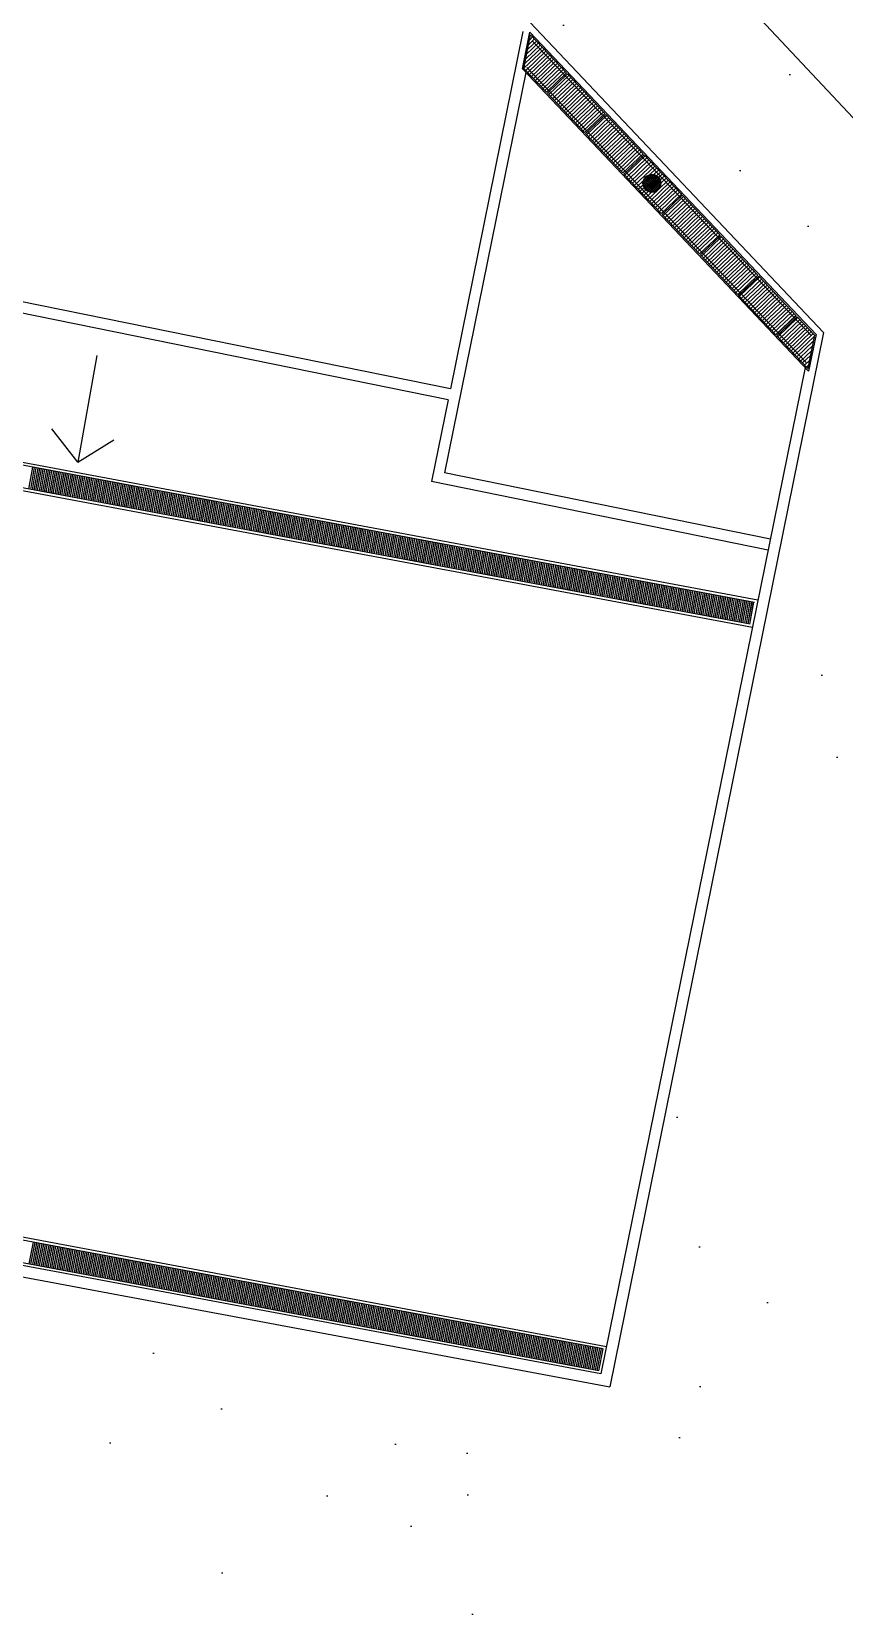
# Model space of a CAD drawing. Header units: metres. Extents: x 2872 to 3316, y -1435 to -1037.
# Drawn here: x 3098.5 to 3113.09, y -1193.14 to -1164.67 of the extents above; entities that cross this region are included whole.
import ezdxf

# ---------------------------------------------------------------- set-up
doc = ezdxf.new("R2010")
doc.units = ezdxf.units.M
doc.header["$MEASUREMENT"] = 0
doc.layers.add('ARQUITETURA', color=253, linetype='CONTINUOUS')

msp = doc.modelspace()

# ---------------------------------------------------------------- hatches: boundary and pattern name
at = {"layer": 'ARQUITETURA'}
h = msp.add_hatch(dxfattribs=at)
h.set_pattern_fill('AR-SAND', color=116, scale=3, angle=-46.877, style=0)
h.set_pattern_definition([(350.62296, (2542.1494, -799.737), (4.08992, 4.08927), [0, -4.56, 0, -5.1, 0, -4.875]), (320.623, (2542.149, -799.737), (9.808834, 1.91215), [0, -2.46, 0, -4.11, 0, -1.575]), (280.623, (2539.627, -797.0435), (6.39856, -6.807323), [0, -1.5, 0, -5.4, 0, -7.05]), (270.623, (2539.627, -797.0435), (8.08648, -4.78256), [0, -0.75, 0, -3.54, 0, -4.05])])
edge = h.paths.add_edge_path()
edge.add_line((3124.024, -1199.419), (3123.264, -1201.426))
edge.add_arc((3090.687, -1287.465), 92, 69.26198, 79.43995)
edge.add_line((3107.548, -1197.023), (3107.272, -1198.498))
edge.add_line((3107.272, -1198.498), (3085.131, -1194.352))
edge.add_line((3085.131, -1194.352), (3086.903, -1184.891))
edge.add_line((3086.903, -1184.891), (3108.879, -1189.006))
edge.add_line((3108.879, -1189.006), (3112.722, -1170.073))
edge.add_line((3112.722, -1170.073), (3103.966, -1160.822))
edge.add_line((3103.966, -1160.822), (3097.548, -1159.519))
edge.add_line((3097.548, -1159.519), (3098.033, -1157.133))
edge.add_arc((3101.071, -1157.75), 3.1, 43.1229, 168.5248, ccw=False)
edge.add_line((3103.333, -1155.631), (3115.845, -1168.989))
edge.add_arc((3114.677, -1170.083), 1.6, -10.3134, 43.1255, ccw=False)
edge.add_line((3116.251, -1170.369), (3113.521, -1184.927))
edge.add_arc((3118.978, -1185.95), 5.552, 169.3787, 228.4034)
edge.add_line((3115.292, -1190.102), (3124.024, -1199.419))

# ---------------------------------------------------------------- linework, layer by layer
for p, q in [((3103.333, -1155.631, 0), (3115.845, -1168.989, 0)), ((3103.966, -1160.822), (3112.722, -1170.073)), ((3107.32, -1164.666), (3106.017, -1171.085)), ((3107.311, -1165.338), (3107.444, -1164.679)), ((3107.444, -1164.679), (3112.586, -1170.112)), ((3107.338, -1165.33), (3107.459, -1164.731)), ((3107.355, -1165.243), (3107.665, -1164.949)), ((3107.373, -1165.158), (3107.631, -1164.912)), ((3107.39, -1165.072), (3107.597, -1164.876)), ((3107.407, -1164.987), (3107.562, -1164.84)), ((3107.425, -1164.902), (3107.528, -1164.803)), ((3107.442, -1164.816), (3107.494, -1164.767)), ((3107.459, -1164.731), (3108.105, -1165.413)), ((3107.489, -1164.835), (3112.505, -1170.135)), ((3107.338, -1165.329), (3107.7, -1164.985)), ((3107.372, -1165.366), (3107.734, -1165.021)), ((3107.406, -1165.402), (3107.769, -1165.058)), ((3107.44, -1165.438), (3107.803, -1165.094)), ((3107.475, -1165.475), (3107.837, -1165.13)), ((3107.509, -1165.511), (3107.872, -1165.167)), ((3107.544, -1165.547), (3107.906, -1165.203)), ((3107.578, -1165.584), (3107.94, -1165.239)), ((3107.374, -1165.404), (3105.914, -1172.595)), ((3112.453, -1170.77), (3107.311, -1165.338)), ((3107.742, -1165.757), (3107.338, -1165.33)), ((3107.392, -1165.314), (3112.408, -1170.614)), ((3107.612, -1165.62), (3107.975, -1165.276)), ((3107.647, -1165.656), (3108.009, -1165.312)), ((3107.681, -1165.693), (3108.044, -1165.348)), ((3107.715, -1165.729), (3108.078, -1165.384)), ((3107.742, -1165.757), (3108.105, -1165.413)), ((3107.759, -1165.775), (3108.122, -1165.431)), ((3107.784, -1165.801), (3108.147, -1165.457)), ((3107.818, -1165.838), (3108.181, -1165.493)), ((3107.889, -1165.84), (3108.215, -1165.53)), ((3108.122, -1165.431), (3108.792, -1166.139)), ((3108.429, -1166.483), (3107.759, -1165.775)), ((3107.887, -1165.91), (3108.25, -1165.566)), ((3107.922, -1165.947), (3108.284, -1165.602)), ((3107.956, -1165.983), (3108.318, -1165.639)), ((3107.99, -1166.019), (3108.353, -1165.675)), ((3108.025, -1166.056), (3108.387, -1165.711)), ((3108.059, -1166.092), (3108.422, -1165.748)), ((3108.093, -1166.128), (3108.456, -1165.784)), ((3108.128, -1166.165), (3108.49, -1165.82)), ((3107.853, -1165.874), (3107.889, -1165.84)), ((3108.162, -1166.201), (3108.525, -1165.857)), ((3108.197, -1166.237), (3108.559, -1165.893)), ((3108.231, -1166.274), (3108.593, -1165.929)), ((3108.265, -1166.31), (3108.628, -1165.966)), ((3108.3, -1166.346), (3108.662, -1166.002)), ((3108.334, -1166.382), (3108.697, -1166.038)), ((3108.368, -1166.419), (3108.731, -1166.074)), ((3108.403, -1166.455), (3108.765, -1166.111)), ((3108.429, -1166.483), (3108.792, -1166.139)), ((3108.446, -1166.501), (3108.81, -1166.158)), ((3108.465, -1166.521), (3108.828, -1166.177)), ((3108.499, -1166.557), (3108.862, -1166.213)), ((3108.534, -1166.594), (3108.896, -1166.249)), ((3108.568, -1166.63), (3108.931, -1166.286)), ((3108.602, -1166.666), (3108.965, -1166.322)), ((3108.637, -1166.702), (3108.999, -1166.358)), ((3108.671, -1166.739), (3109.034, -1166.394)), ((3108.81, -1166.158), (3109.48, -1166.866)), ((3109.117, -1167.209), (3108.446, -1166.501)), ((3108.706, -1166.775), (3109.068, -1166.431)), ((3108.774, -1166.848), (3109.137, -1166.503)), ((3108.776, -1166.777), (3109.102, -1166.467)), ((3108.809, -1166.884), (3109.171, -1166.54)), ((3108.843, -1166.92), (3109.206, -1166.576)), ((3108.877, -1166.957), (3109.24, -1166.612)), ((3108.912, -1166.993), (3109.274, -1166.649)), ((3108.946, -1167.029), (3109.309, -1166.685)), ((3108.74, -1166.811), (3108.776, -1166.777)), ((3108.981, -1167.066), (3109.343, -1166.721)), ((3109.015, -1167.102), (3109.377, -1166.758)), ((3109.049, -1167.138), (3109.412, -1166.794)), ((3109.084, -1167.175), (3109.446, -1166.83)), ((3109.117, -1167.209), (3109.48, -1166.866)), ((3109.134, -1167.228), (3109.497, -1166.884)), ((3109.152, -1167.247), (3109.515, -1166.903)), ((3109.187, -1167.283), (3109.549, -1166.939)), ((3109.497, -1166.884), (3110.167, -1167.592)), ((3109.804, -1167.936), (3109.134, -1167.228)), ((3109.221, -1167.32), (3109.584, -1166.975)), ((3109.256, -1167.356), (3109.618, -1167.012)), ((3109.29, -1167.392), (3109.652, -1167.048)), ((3109.324, -1167.429), (3109.687, -1167.084)), ((3109.477, -1167.39), (3109.641, -1167.234)), ((3109.479, -1167.422), (3109.673, -1167.238)), ((3109.483, -1167.349), (3109.6, -1167.239)), ((3109.487, -1167.449), (3109.7, -1167.247)), ((3109.774, -1167.476), (3109.562, -1167.253)), ((3109.786, -1167.452), (3109.586, -1167.242)), ((3109.596, -1167.24), (3109.721, -1167.121)), ((3109.794, -1167.424), (3109.615, -1167.236)), ((3109.797, -1167.391), (3109.648, -1167.235)), ((3109.67, -1167.238), (3109.756, -1167.157)), ((3109.79, -1167.348), (3109.691, -1167.244)), ((3109.721, -1167.258), (3109.79, -1167.193)), ((3109.759, -1167.291), (3109.824, -1167.23)), ((3105.977, -1171.281), (3086.48, -1167.323)), ((3109.359, -1167.465), (3109.484, -1167.346)), ((3109.393, -1167.501), (3109.479, -1167.42)), ((3109.427, -1167.538), (3109.497, -1167.472)), ((3109.462, -1167.574), (3109.528, -1167.511)), ((3109.641, -1167.554), (3109.477, -1167.382)), ((3109.603, -1167.551), (3109.479, -1167.419)), ((3109.672, -1167.55), (3109.483, -1167.351)), ((3109.698, -1167.542), (3109.492, -1167.325)), ((3109.496, -1167.61), (3109.57, -1167.54)), ((3109.498, -1167.473), (3109.723, -1167.259)), ((3109.545, -1167.525), (3109.501, -1167.48)), ((3109.722, -1167.53), (3109.506, -1167.303)), ((3109.512, -1167.494), (3109.743, -1167.275)), ((3109.742, -1167.515), (3109.522, -1167.283)), ((3109.529, -1167.513), (3109.76, -1167.293)), ((3109.759, -1167.497), (3109.54, -1167.267)), ((3109.549, -1167.528), (3109.775, -1167.314)), ((3109.565, -1167.683), (3109.741, -1167.516)), ((3109.572, -1167.541), (3109.786, -1167.337)), ((3109.599, -1167.55), (3109.794, -1167.364)), ((3109.599, -1167.719), (3109.962, -1167.375)), ((3109.63, -1167.554), (3109.797, -1167.396)), ((3109.634, -1167.756), (3109.996, -1167.411)), ((3109.668, -1167.792), (3110.03, -1167.448)), ((3109.67, -1167.551), (3109.791, -1167.436)), ((3109.702, -1167.828), (3110.065, -1167.484)), ((3109.737, -1167.864), (3110.099, -1167.52)), ((3109.753, -1167.504), (3109.927, -1167.339)), ((3109.786, -1167.335), (3109.859, -1167.266)), ((3109.797, -1167.394), (3109.893, -1167.302)), ((3109.53, -1167.647), (3109.628, -1167.554)), ((3109.771, -1167.901), (3110.134, -1167.556)), ((3109.804, -1167.936), (3110.167, -1167.592)), ((3109.821, -1167.954), (3110.184, -1167.61)), ((3109.84, -1167.973), (3110.202, -1167.629)), ((3109.874, -1168.01), (3110.237, -1167.665)), ((3109.909, -1168.046), (3110.271, -1167.702)), ((3109.943, -1168.082), (3110.305, -1167.738)), ((3109.977, -1168.119), (3110.34, -1167.774)), ((3110.184, -1167.61), (3110.855, -1168.318)), ((3110.338, -1167.845), (3110.374, -1167.811)), ((3110.491, -1168.662), (3109.821, -1167.954)), ((3110.012, -1168.155), (3110.338, -1167.845)), ((3110.046, -1168.191), (3110.409, -1167.847)), ((3110.08, -1168.228), (3110.443, -1167.883)), ((3110.115, -1168.264), (3110.477, -1167.92)), ((3110.149, -1168.3), (3110.512, -1167.956)), ((3110.183, -1168.337), (3110.546, -1167.992)), ((3110.218, -1168.373), (3110.58, -1168.029)), ((3110.252, -1168.409), (3110.615, -1168.065)), ((3110.287, -1168.446), (3110.649, -1168.101)), ((3110.321, -1168.482), (3110.683, -1168.137)), ((3110.355, -1168.518), (3110.718, -1168.174)), ((3110.39, -1168.554), (3110.752, -1168.21)), ((3110.424, -1168.591), (3110.787, -1168.246)), ((3110.458, -1168.627), (3110.821, -1168.283)), ((3110.491, -1168.662), (3110.855, -1168.318)), ((3110.509, -1168.68), (3110.872, -1168.336)), ((3110.527, -1168.7), (3110.89, -1168.355)), ((3110.562, -1168.736), (3110.924, -1168.392)), ((3110.872, -1168.336), (3111.542, -1169.045)), ((3111.179, -1169.388), (3110.509, -1168.68)), ((3110.596, -1168.772), (3110.958, -1168.428)), ((3110.63, -1168.809), (3110.993, -1168.464)), ((3110.665, -1168.845), (3111.027, -1168.501)), ((3110.699, -1168.881), (3111.062, -1168.537)), ((3110.733, -1168.918), (3111.096, -1168.573)), ((3110.768, -1168.954), (3111.13, -1168.61)), ((3110.802, -1168.99), (3111.165, -1168.646)), ((3106.017, -1171.085), (3094.453, -1168.738)), ((3110.836, -1169.027), (3111.199, -1168.682)), ((3110.871, -1169.063), (3111.233, -1168.719)), ((3110.905, -1169.099), (3111.268, -1168.755)), ((3110.94, -1169.135), (3111.302, -1168.791)), ((3110.974, -1169.172), (3111.336, -1168.827)), ((3111.008, -1169.208), (3111.371, -1168.864)), ((3111.043, -1169.244), (3111.405, -1168.9)), ((3111.077, -1169.281), (3111.44, -1168.936)), ((3111.111, -1169.317), (3111.474, -1168.973)), ((3111.146, -1169.353), (3111.508, -1169.009)), ((3111.179, -1169.388), (3111.542, -1169.045)), ((3111.196, -1169.406), (3111.559, -1169.063)), ((3111.211, -1169.422), (3111.573, -1169.078)), ((3111.245, -1169.458), (3111.608, -1169.114)), ((3111.279, -1169.494), (3111.642, -1169.15)), ((3111.314, -1169.531), (3111.676, -1169.186)), ((3111.348, -1169.567), (3111.711, -1169.223)), ((3111.559, -1169.063), (3112.229, -1169.771)), ((3111.866, -1170.115), (3111.196, -1169.406)), ((3111.382, -1169.603), (3111.745, -1169.259)), ((3111.417, -1169.64), (3111.779, -1169.295)), ((3111.451, -1169.676), (3111.814, -1169.332)), ((3111.486, -1169.712), (3111.848, -1169.368)), ((3111.52, -1169.749), (3111.882, -1169.404)), ((3111.554, -1169.785), (3111.917, -1169.441)), ((3111.589, -1169.821), (3111.951, -1169.477)), ((3111.623, -1169.858), (3111.986, -1169.513)), ((3111.657, -1169.894), (3112.02, -1169.55)), ((3111.692, -1169.93), (3112.054, -1169.586)), ((3111.726, -1169.967), (3112.089, -1169.622)), ((3111.761, -1170.003), (3112.123, -1169.659)), ((3111.795, -1170.039), (3112.157, -1169.695)), ((3111.829, -1170.076), (3112.192, -1169.731)), ((3111.864, -1170.112), (3112.226, -1169.767)), ((3111.866, -1170.115), (3112.229, -1169.771)), ((3111.883, -1170.133), (3112.247, -1169.789)), ((3111.898, -1170.148), (3112.261, -1169.804)), ((3112.247, -1169.789), (3112.559, -1170.119)), ((3112.722, -1170.073), (3108.879, -1189.006)), ((3111.932, -1170.184), (3112.295, -1169.84)), ((3111.967, -1170.221), (3112.329, -1169.876)), ((3112.001, -1170.257), (3112.364, -1169.913)), ((3112.07, -1170.33), (3112.432, -1169.985)), ((3112.072, -1170.259), (3112.398, -1169.949)), ((3112.104, -1170.366), (3112.467, -1170.022)), ((3112.139, -1170.402), (3112.501, -1170.058)), ((3112.173, -1170.439), (3112.536, -1170.094)), ((3111.542, -1174.881), (3087.007, -1170.286)), ((3111.483, -1174.921), (3087.041, -1170.343)), ((3112.438, -1170.718), (3111.883, -1170.133)), ((3112.035, -1170.293), (3112.072, -1170.259)), ((3112.207, -1170.475), (3112.554, -1170.146)), ((3112.242, -1170.511), (3112.536, -1170.231)), ((3112.312, -1170.513), (3112.519, -1170.317)), ((3112.559, -1170.119), (3112.438, -1170.718)), ((3112.586, -1170.112), (3112.453, -1170.77)), ((3099.666, -1170.488, 0), (3099.324, -1172.4)), ((3112.276, -1170.548), (3112.312, -1170.513)), ((3112.31, -1170.584), (3112.502, -1170.402)), ((3112.345, -1170.62), (3112.484, -1170.488)), ((3112.379, -1170.657), (3112.467, -1170.573)), ((3112.414, -1170.693), (3112.45, -1170.658)), ((3111.443, -1175.371), (3086.921, -1170.779)), ((3111.403, -1175.313), (3086.978, -1170.738)), ((3112.39, -1170.704), (3108.722, -1188.773)), ((3105.977, -1171.281), (3105.679, -1172.751)), ((3099.324, -1172.4), (3098.856, -1171.803)), ((3099.324, -1172.4), (3099.97, -1172.002)), ((3098.509, -1172.491), (3098.44, -1172.885)), ((3098.54, -1172.497), (3098.471, -1172.891)), ((3098.571, -1172.503), (3098.502, -1172.897)), ((3098.603, -1172.508), (3098.533, -1172.902)), ((3098.634, -1172.514), (3098.564, -1172.908)), ((3098.665, -1172.52), (3098.596, -1172.914)), ((3098.696, -1172.526), (3098.627, -1172.92)), ((3098.727, -1172.532), (3098.658, -1172.926)), ((3098.759, -1172.538), (3098.689, -1172.932)), ((3098.79, -1172.544), (3098.72, -1172.938)), ((3098.821, -1172.549), (3098.752, -1172.943)), ((3098.852, -1172.555), (3098.783, -1172.949)), ((3098.884, -1172.561), (3098.814, -1172.955)), ((3098.915, -1172.567), (3098.845, -1172.961)), ((3098.946, -1172.573), (3098.876, -1172.967)), ((3098.977, -1172.579), (3098.908, -1172.973)), ((3099.008, -1172.584), (3098.939, -1172.978)), ((3099.04, -1172.59), (3098.97, -1172.984)), ((3099.071, -1172.596), (3099.001, -1172.99)), ((3099.102, -1172.602), (3099.033, -1172.996)), ((3099.133, -1172.608), (3099.064, -1173.002)), ((3099.164, -1172.614), (3099.095, -1173.008)), ((3099.196, -1172.62), (3099.126, -1173.013)), ((3099.227, -1172.625), (3099.157, -1173.019)), ((3099.258, -1172.631), (3099.189, -1173.025)), ((3099.289, -1172.637), (3099.22, -1173.031)), ((3099.32, -1172.643), (3099.251, -1173.037)), ((3099.352, -1172.649), (3099.282, -1173.043)), ((3099.383, -1172.655), (3099.313, -1173.049)), ((3099.414, -1172.66), (3099.345, -1173.054)), ((3099.445, -1172.666), (3099.376, -1173.06)), ((3111.765, -1173.783), (3105.914, -1172.595)), ((3099.477, -1172.672), (3099.407, -1173.066)), ((3099.508, -1172.678), (3099.438, -1173.072)), ((3099.539, -1172.684), (3099.469, -1173.078)), ((3099.57, -1172.69), (3099.501, -1173.084)), ((3099.601, -1172.696), (3099.532, -1173.089)), ((3099.633, -1172.701), (3099.563, -1173.095)), ((3099.664, -1172.707), (3099.594, -1173.101)), ((3099.695, -1172.713), (3099.625, -1173.107)), ((3099.726, -1172.719), (3099.657, -1173.113)), ((3099.757, -1172.725), (3099.688, -1173.119)), ((3099.789, -1172.731), (3099.719, -1173.125)), ((3099.82, -1172.736), (3099.75, -1173.13)), ((3099.851, -1172.742), (3099.782, -1173.136)), ((3099.882, -1172.748), (3099.813, -1173.142)), ((3099.913, -1172.754), (3099.844, -1173.148)), ((3099.945, -1172.76), (3099.875, -1173.154)), ((3099.976, -1172.766), (3099.906, -1173.16)), ((3100.007, -1172.771), (3099.938, -1173.165)), ((3100.038, -1172.777), (3099.969, -1173.171)), ((3100.069, -1172.783), (3100, -1173.177)), ((3100.101, -1172.789), (3100.031, -1173.183)), ((3100.132, -1172.795), (3100.062, -1173.189)), ((3100.163, -1172.801), (3100.094, -1173.195)), ((3100.194, -1172.807), (3100.125, -1173.201)), ((3100.226, -1172.812), (3100.156, -1173.206)), ((3100.257, -1172.818), (3100.187, -1173.212)), ((3100.288, -1172.824), (3100.218, -1173.218)), ((3100.319, -1172.83), (3100.25, -1173.224)), ((3100.35, -1172.836), (3100.281, -1173.23)), ((3100.382, -1172.842), (3100.312, -1173.236)), ((3100.413, -1172.847), (3100.343, -1173.241)), ((3100.444, -1172.853), (3100.375, -1173.247)), ((3100.475, -1172.859), (3100.406, -1173.253)), ((3100.506, -1172.865), (3100.437, -1173.259)), ((3100.538, -1172.871), (3100.468, -1173.265)), ((3100.569, -1172.877), (3100.499, -1173.271)), ((3100.6, -1172.883), (3100.531, -1173.276)), ((3100.631, -1172.888), (3100.562, -1173.282)), ((3100.662, -1172.894), (3100.593, -1173.288)), ((3100.694, -1172.9), (3100.624, -1173.294)), ((3100.725, -1172.906), (3100.655, -1173.3)), ((3100.756, -1172.912), (3100.687, -1173.306)), ((3100.787, -1172.918), (3100.718, -1173.312)), ((3100.819, -1172.923), (3100.749, -1173.317)), ((3100.85, -1172.929), (3100.78, -1173.323)), ((3100.881, -1172.935), (3100.811, -1173.329)), ((3100.912, -1172.941), (3100.843, -1173.335)), ((3100.943, -1172.947), (3100.874, -1173.341)), ((3111.725, -1173.979), (3105.679, -1172.751)), ((3100.975, -1172.953), (3100.905, -1173.347)), ((3101.006, -1172.959), (3100.936, -1173.352)), ((3101.037, -1172.964), (3100.967, -1173.358)), ((3101.068, -1172.97), (3100.999, -1173.364)), ((3101.099, -1172.976), (3101.03, -1173.37)), ((3101.131, -1172.982), (3101.061, -1173.376)), ((3101.162, -1172.988), (3101.092, -1173.382)), ((3101.193, -1172.994), (3101.124, -1173.388)), ((3101.224, -1172.999), (3101.155, -1173.393)), ((3101.255, -1173.005), (3101.186, -1173.399)), ((3101.287, -1173.011), (3101.217, -1173.405)), ((3101.318, -1173.017), (3101.248, -1173.411)), ((3101.349, -1173.023), (3101.28, -1173.417)), ((3101.38, -1173.029), (3101.311, -1173.423)), ((3101.411, -1173.034), (3101.342, -1173.428)), ((3101.443, -1173.04), (3101.373, -1173.434)), ((3101.474, -1173.046), (3101.404, -1173.44)), ((3101.505, -1173.052), (3101.436, -1173.446)), ((3101.536, -1173.058), (3101.467, -1173.452)), ((3101.568, -1173.064), (3101.498, -1173.458)), ((3101.599, -1173.07), (3101.529, -1173.464)), ((3101.63, -1173.075), (3101.56, -1173.469)), ((3101.661, -1173.081), (3101.592, -1173.475)), ((3101.692, -1173.087), (3101.623, -1173.481)), ((3101.724, -1173.093), (3101.654, -1173.487)), ((3101.755, -1173.099), (3101.685, -1173.493)), ((3101.786, -1173.105), (3101.717, -1173.499)), ((3101.817, -1173.11), (3101.748, -1173.504)), ((3101.848, -1173.116), (3101.779, -1173.51)), ((3101.88, -1173.122), (3101.81, -1173.516)), ((3101.911, -1173.128), (3101.841, -1173.522)), ((3101.942, -1173.134), (3101.873, -1173.528)), ((3101.973, -1173.14), (3101.904, -1173.534)), ((3102.004, -1173.146), (3101.935, -1173.539)), ((3102.036, -1173.151), (3101.966, -1173.545)), ((3102.067, -1173.157), (3101.997, -1173.551)), ((3102.098, -1173.163), (3102.029, -1173.557)), ((3102.129, -1173.169), (3102.06, -1173.563)), ((3102.161, -1173.175), (3102.091, -1173.569)), ((3102.192, -1173.181), (3102.122, -1173.575)), ((3102.223, -1173.186), (3102.153, -1173.58)), ((3102.254, -1173.192), (3102.185, -1173.586)), ((3102.285, -1173.198), (3102.216, -1173.592)), ((3102.317, -1173.204), (3102.247, -1173.598)), ((3102.348, -1173.21), (3102.278, -1173.604)), ((3102.379, -1173.216), (3102.309, -1173.61)), ((3102.41, -1173.222), (3102.341, -1173.615)), ((3102.441, -1173.227), (3102.372, -1173.621)), ((3102.473, -1173.233), (3102.403, -1173.627)), ((3102.504, -1173.239), (3102.434, -1173.633)), ((3102.535, -1173.245), (3102.466, -1173.639)), ((3102.566, -1173.251), (3102.497, -1173.645)), ((3102.597, -1173.257), (3102.528, -1173.651)), ((3102.629, -1173.262), (3102.559, -1173.656)), ((3102.66, -1173.268), (3102.59, -1173.662)), ((3102.691, -1173.274), (3102.622, -1173.668)), ((3102.722, -1173.28), (3102.653, -1173.674)), ((3102.753, -1173.286), (3102.684, -1173.68)), ((3102.785, -1173.292), (3102.715, -1173.686)), ((3102.816, -1173.297), (3102.746, -1173.691)), ((3102.847, -1173.303), (3102.778, -1173.697)), ((3102.878, -1173.309), (3102.809, -1173.703)), ((3102.91, -1173.315), (3102.84, -1173.709)), ((3102.941, -1173.321), (3102.871, -1173.715)), ((3102.972, -1173.327), (3102.902, -1173.721)), ((3103.003, -1173.333), (3102.934, -1173.727)), ((3103.034, -1173.338), (3102.965, -1173.732)), ((3103.066, -1173.344), (3102.996, -1173.738)), ((3103.097, -1173.35), (3103.027, -1173.744)), ((3103.128, -1173.356), (3103.059, -1173.75)), ((3103.159, -1173.362), (3103.09, -1173.756)), ((3103.19, -1173.368), (3103.121, -1173.762)), ((3103.222, -1173.373), (3103.152, -1173.767)), ((3103.253, -1173.379), (3103.183, -1173.773)), ((3103.284, -1173.385), (3103.215, -1173.779)), ((3103.315, -1173.391), (3103.246, -1173.785)), ((3103.346, -1173.397), (3103.277, -1173.791)), ((3103.378, -1173.403), (3103.308, -1173.797)), ((3103.409, -1173.409), (3103.339, -1173.802)), ((3103.44, -1173.414), (3103.371, -1173.808)), ((3103.471, -1173.42), (3103.402, -1173.814)), ((3103.503, -1173.426), (3103.433, -1173.82)), ((3103.534, -1173.432), (3103.464, -1173.826)), ((3103.565, -1173.438), (3103.495, -1173.832)), ((3103.596, -1173.444), (3103.527, -1173.838)), ((3103.627, -1173.449), (3103.558, -1173.843)), ((3103.659, -1173.455), (3103.589, -1173.849)), ((3103.69, -1173.461), (3103.62, -1173.855)), ((3103.721, -1173.467), (3103.651, -1173.861)), ((3103.752, -1173.473), (3103.683, -1173.867)), ((3103.783, -1173.479), (3103.714, -1173.873)), ((3103.815, -1173.485), (3103.745, -1173.878)), ((3103.846, -1173.49), (3103.776, -1173.884)), ((3103.877, -1173.496), (3103.808, -1173.89)), ((3103.908, -1173.502), (3103.839, -1173.896)), ((3103.939, -1173.508), (3103.87, -1173.902)), ((3103.971, -1173.514), (3103.901, -1173.908)), ((3104.002, -1173.52), (3103.932, -1173.914)), ((3104.033, -1173.525), (3103.964, -1173.919)), ((3104.064, -1173.531), (3103.995, -1173.925)), ((3104.095, -1173.537), (3104.026, -1173.931)), ((3104.127, -1173.543), (3104.057, -1173.937)), ((3104.158, -1173.549), (3104.088, -1173.943)), ((3104.189, -1173.555), (3104.12, -1173.949)), ((3104.22, -1173.56), (3104.151, -1173.954)), ((3104.252, -1173.566), (3104.182, -1173.96)), ((3104.283, -1173.572), (3104.213, -1173.966)), ((3104.314, -1173.578), (3104.244, -1173.972)), ((3104.345, -1173.584), (3104.276, -1173.978)), ((3104.376, -1173.59), (3104.307, -1173.984)), ((3104.408, -1173.596), (3104.338, -1173.99)), ((3104.439, -1173.601), (3104.369, -1173.995)), ((3104.47, -1173.607), (3104.401, -1174.001)), ((3104.501, -1173.613), (3104.432, -1174.007)), ((3104.532, -1173.619), (3104.463, -1174.013)), ((3104.564, -1173.625), (3104.494, -1174.019)), ((3104.595, -1173.631), (3104.525, -1174.025)), ((3104.626, -1173.636), (3104.557, -1174.03)), ((3104.657, -1173.642), (3104.588, -1174.036)), ((3104.688, -1173.648), (3104.619, -1174.042)), ((3104.72, -1173.654), (3104.65, -1174.048)), ((3104.751, -1173.66), (3104.681, -1174.054)), ((3104.782, -1173.666), (3104.713, -1174.06)), ((3104.813, -1173.672), (3104.744, -1174.065)), ((3104.845, -1173.677), (3104.775, -1174.071)), ((3104.876, -1173.683), (3104.806, -1174.077)), ((3104.907, -1173.689), (3104.837, -1174.083)), ((3104.938, -1173.695), (3104.869, -1174.089)), ((3104.969, -1173.701), (3104.9, -1174.095)), ((3105.001, -1173.707), (3104.931, -1174.101)), ((3105.032, -1173.712), (3104.962, -1174.106)), ((3105.063, -1173.718), (3104.993, -1174.112)), ((3105.094, -1173.724), (3105.025, -1174.118)), ((3105.125, -1173.73), (3105.056, -1174.124)), ((3105.157, -1173.736), (3105.087, -1174.13)), ((3105.188, -1173.742), (3105.118, -1174.136)), ((3105.219, -1173.748), (3105.15, -1174.141)), ((3105.25, -1173.753), (3105.181, -1174.147)), ((3105.281, -1173.759), (3105.212, -1174.153)), ((3105.313, -1173.765), (3105.243, -1174.159)), ((3105.344, -1173.771), (3105.274, -1174.165)), ((3105.375, -1173.777), (3105.306, -1174.171)), ((3105.406, -1173.783), (3105.337, -1174.177)), ((3105.437, -1173.788), (3105.368, -1174.182)), ((3105.469, -1173.794), (3105.399, -1174.188)), ((3105.5, -1173.8), (3105.43, -1174.194)), ((3105.531, -1173.806), (3105.462, -1174.2)), ((3105.562, -1173.812), (3105.493, -1174.206)), ((3105.594, -1173.818), (3105.524, -1174.212)), ((3105.625, -1173.823), (3105.555, -1174.217)), ((3105.656, -1173.829), (3105.586, -1174.223)), ((3105.687, -1173.835), (3105.618, -1174.229)), ((3105.718, -1173.841), (3105.649, -1174.235)), ((3105.75, -1173.847), (3105.68, -1174.241)), ((3105.781, -1173.853), (3105.711, -1174.247)), ((3105.812, -1173.859), (3105.743, -1174.253)), ((3105.843, -1173.864), (3105.774, -1174.258)), ((3105.874, -1173.87), (3105.805, -1174.264)), ((3105.906, -1173.876), (3105.836, -1174.27)), ((3105.937, -1173.882), (3105.867, -1174.276)), ((3105.968, -1173.888), (3105.899, -1174.282)), ((3105.999, -1173.894), (3105.93, -1174.288)), ((3106.03, -1173.899), (3105.961, -1174.293)), ((3106.062, -1173.905), (3105.992, -1174.299)), ((3106.093, -1173.911), (3106.023, -1174.305)), ((3106.124, -1173.917), (3106.055, -1174.311)), ((3106.155, -1173.923), (3106.086, -1174.317)), ((3106.187, -1173.929), (3106.117, -1174.323)), ((3106.218, -1173.935), (3106.148, -1174.328)), ((3106.249, -1173.94), (3106.179, -1174.334)), ((3106.28, -1173.946), (3106.211, -1174.34)), ((3106.311, -1173.952), (3106.242, -1174.346)), ((3106.343, -1173.958), (3106.273, -1174.352)), ((3106.374, -1173.964), (3106.304, -1174.358)), ((3106.405, -1173.97), (3106.335, -1174.364)), ((3106.436, -1173.975), (3106.367, -1174.369)), ((3106.467, -1173.981), (3106.398, -1174.375)), ((3106.499, -1173.987), (3106.429, -1174.381)), ((3106.53, -1173.993), (3106.46, -1174.387)), ((3106.561, -1173.999), (3106.492, -1174.393)), ((3106.592, -1174.005), (3106.523, -1174.399)), ((3106.623, -1174.011), (3106.554, -1174.404)), ((3106.655, -1174.016), (3106.585, -1174.41)), ((3106.686, -1174.022), (3106.616, -1174.416)), ((3106.717, -1174.028), (3106.648, -1174.422)), ((3106.748, -1174.034), (3106.679, -1174.428)), ((3106.779, -1174.04), (3106.71, -1174.434)), ((3106.811, -1174.046), (3106.741, -1174.44)), ((3106.842, -1174.051), (3106.772, -1174.445)), ((3106.873, -1174.057), (3106.804, -1174.451)), ((3106.904, -1174.063), (3106.835, -1174.457)), ((3106.936, -1174.069), (3106.866, -1174.463)), ((3106.967, -1174.075), (3106.897, -1174.469)), ((3106.998, -1174.081), (3106.928, -1174.475)), ((3107.029, -1174.086), (3106.96, -1174.48)), ((3107.06, -1174.092), (3106.991, -1174.486)), ((3107.092, -1174.098), (3107.022, -1174.492)), ((3107.123, -1174.104), (3107.053, -1174.498)), ((3107.154, -1174.11), (3107.085, -1174.504)), ((3107.185, -1174.116), (3107.116, -1174.51)), ((3107.216, -1174.122), (3107.147, -1174.516)), ((3107.248, -1174.127), (3107.178, -1174.521)), ((3107.279, -1174.133), (3107.209, -1174.527)), ((3107.31, -1174.139), (3107.241, -1174.533)), ((3107.341, -1174.145), (3107.272, -1174.539)), ((3107.372, -1174.151), (3107.303, -1174.545)), ((3107.404, -1174.157), (3107.334, -1174.551)), ((3107.435, -1174.162), (3107.365, -1174.556)), ((3107.466, -1174.168), (3107.397, -1174.562)), ((3107.497, -1174.174), (3107.428, -1174.568)), ((3107.529, -1174.18), (3107.459, -1174.574)), ((3107.56, -1174.186), (3107.49, -1174.58)), ((3107.591, -1174.192), (3107.521, -1174.586)), ((3107.622, -1174.198), (3107.553, -1174.591)), ((3107.653, -1174.203), (3107.584, -1174.597)), ((3107.685, -1174.209), (3107.615, -1174.603)), ((3107.716, -1174.215), (3107.646, -1174.609)), ((3107.747, -1174.221), (3107.677, -1174.615)), ((3107.778, -1174.227), (3107.709, -1174.621)), ((3107.809, -1174.233), (3107.74, -1174.627)), ((3107.841, -1174.238), (3107.771, -1174.632)), ((3107.872, -1174.244), (3107.802, -1174.638)), ((3107.903, -1174.25), (3107.834, -1174.644)), ((3107.934, -1174.256), (3107.865, -1174.65)), ((3107.965, -1174.262), (3107.896, -1174.656)), ((3107.997, -1174.268), (3107.927, -1174.662)), ((3108.028, -1174.274), (3107.958, -1174.667)), ((3108.059, -1174.279), (3107.99, -1174.673)), ((3108.09, -1174.285), (3108.021, -1174.679)), ((3108.121, -1174.291), (3108.052, -1174.685)), ((3108.153, -1174.297), (3108.083, -1174.691)), ((3108.184, -1174.303), (3108.114, -1174.697)), ((3108.215, -1174.309), (3108.146, -1174.703)), ((3108.246, -1174.314), (3108.177, -1174.708)), ((3108.278, -1174.32), (3108.208, -1174.714)), ((3108.309, -1174.326), (3108.239, -1174.72)), ((3108.34, -1174.332), (3108.27, -1174.726)), ((3108.371, -1174.338), (3108.302, -1174.732)), ((3108.402, -1174.344), (3108.333, -1174.738)), ((3108.434, -1174.35), (3108.364, -1174.743)), ((3108.465, -1174.355), (3108.395, -1174.749)), ((3108.496, -1174.361), (3108.427, -1174.755)), ((3108.527, -1174.367), (3108.458, -1174.761)), ((3108.558, -1174.373), (3108.489, -1174.767)), ((3108.59, -1174.379), (3108.52, -1174.773)), ((3108.621, -1174.385), (3108.551, -1174.779)), ((3108.652, -1174.39), (3108.583, -1174.784)), ((3108.683, -1174.396), (3108.614, -1174.79)), ((3108.714, -1174.402), (3108.645, -1174.796)), ((3108.746, -1174.408), (3108.676, -1174.802)), ((3108.777, -1174.414), (3108.707, -1174.808)), ((3108.808, -1174.42), (3108.739, -1174.814)), ((3108.839, -1174.425), (3108.77, -1174.819)), ((3108.871, -1174.431), (3108.801, -1174.825)), ((3108.902, -1174.437), (3108.832, -1174.831)), ((3108.933, -1174.443), (3108.863, -1174.837)), ((3108.964, -1174.449), (3108.895, -1174.843)), ((3108.995, -1174.455), (3108.926, -1174.849)), ((3109.027, -1174.461), (3108.957, -1174.854)), ((3109.058, -1174.466), (3108.988, -1174.86)), ((3109.089, -1174.472), (3109.019, -1174.866)), ((3109.12, -1174.478), (3109.051, -1174.872)), ((3109.151, -1174.484), (3109.082, -1174.878)), ((3109.183, -1174.49), (3109.113, -1174.884)), ((3109.214, -1174.496), (3109.144, -1174.89)), ((3109.245, -1174.501), (3109.176, -1174.895)), ((3109.276, -1174.507), (3109.207, -1174.901)), ((3109.307, -1174.513), (3109.238, -1174.907)), ((3109.339, -1174.519), (3109.269, -1174.913)), ((3109.37, -1174.525), (3109.3, -1174.919)), ((3109.401, -1174.531), (3109.332, -1174.925)), ((3109.432, -1174.537), (3109.363, -1174.93)), ((3109.463, -1174.542), (3109.394, -1174.936)), ((3109.495, -1174.548), (3109.425, -1174.942)), ((3109.526, -1174.554), (3109.456, -1174.948)), ((3109.557, -1174.56), (3109.488, -1174.954)), ((3109.588, -1174.566), (3109.519, -1174.96)), ((3109.62, -1174.572), (3109.55, -1174.966)), ((3109.651, -1174.577), (3109.581, -1174.971)), ((3109.682, -1174.583), (3109.612, -1174.977)), ((3109.713, -1174.589), (3109.644, -1174.983)), ((3109.744, -1174.595), (3109.675, -1174.989)), ((3109.776, -1174.601), (3109.706, -1174.995)), ((3109.807, -1174.607), (3109.737, -1175.001)), ((3109.838, -1174.613), (3109.768, -1175.006)), ((3109.869, -1174.618), (3109.8, -1175.012)), ((3109.9, -1174.624), (3109.831, -1175.018)), ((3109.932, -1174.63), (3109.862, -1175.024)), ((3109.963, -1174.636), (3109.893, -1175.03)), ((3109.994, -1174.642), (3109.925, -1175.036)), ((3110.025, -1174.648), (3109.956, -1175.042)), ((3110.056, -1174.653), (3109.987, -1175.047)), ((3110.088, -1174.659), (3110.018, -1175.053)), ((3110.119, -1174.665), (3110.049, -1175.059)), ((3110.15, -1174.671), (3110.081, -1175.065)), ((3110.181, -1174.677), (3110.112, -1175.071)), ((3110.212, -1174.683), (3110.143, -1175.077)), ((3110.244, -1174.688), (3110.174, -1175.082)), ((3110.275, -1174.694), (3110.205, -1175.088)), ((3110.306, -1174.7), (3110.237, -1175.094)), ((3110.337, -1174.706), (3110.268, -1175.1)), ((3110.369, -1174.712), (3110.299, -1175.106)), ((3110.4, -1174.718), (3110.33, -1175.112)), ((3110.431, -1174.724), (3110.361, -1175.117)), ((3110.462, -1174.729), (3110.393, -1175.123)), ((3110.493, -1174.735), (3110.424, -1175.129)), ((3110.525, -1174.741), (3110.455, -1175.135)), ((3110.556, -1174.747), (3110.486, -1175.141)), ((3110.587, -1174.753), (3110.518, -1175.147)), ((3110.618, -1174.759), (3110.549, -1175.153)), ((3110.649, -1174.764), (3110.58, -1175.158)), ((3110.681, -1174.77), (3110.611, -1175.164)), ((3110.712, -1174.776), (3110.642, -1175.17)), ((3110.743, -1174.782), (3110.674, -1175.176)), ((3110.774, -1174.788), (3110.705, -1175.182)), ((3110.805, -1174.794), (3110.736, -1175.188)), ((3110.837, -1174.8), (3110.767, -1175.193)), ((3110.868, -1174.805), (3110.798, -1175.199)), ((3110.899, -1174.811), (3110.83, -1175.205)), ((3110.93, -1174.817), (3110.861, -1175.211)), ((3110.962, -1174.823), (3110.892, -1175.217)), ((3110.993, -1174.829), (3110.923, -1175.223)), ((3111.024, -1174.835), (3110.954, -1175.229)), ((3111.055, -1174.84), (3110.986, -1175.234)), ((3111.086, -1174.846), (3111.017, -1175.24)), ((3111.118, -1174.852), (3111.048, -1175.246)), ((3111.149, -1174.858), (3111.079, -1175.252)), ((3111.18, -1174.864), (3111.11, -1175.258)), ((3111.211, -1174.87), (3111.142, -1175.264)), ((3111.242, -1174.876), (3111.173, -1175.269)), ((3111.274, -1174.881), (3111.204, -1175.275)), ((3111.305, -1174.887), (3111.235, -1175.281)), ((3111.336, -1174.893), (3111.267, -1175.287)), ((3111.367, -1174.899), (3111.298, -1175.293)), ((3111.398, -1174.905), (3111.329, -1175.299)), ((3111.428, -1174.91), (3111.359, -1175.304)), ((3111.43, -1174.911), (3111.36, -1175.305)), ((3111.459, -1174.916), (3111.39, -1175.31)), ((3111.461, -1174.916), (3111.391, -1175.31)), ((3108.821, -1188.283), (3084.651, -1183.757)), ((3108.762, -1188.323), (3084.692, -1183.816)), ((3108.683, -1188.715), (3084.623, -1184.21)), ((3108.722, -1188.773), (3087.087, -1184.722)), ((3087.05, -1184.918), (3108.879, -1189.006)), ((3098.52, -1186.405), (3098.444, -1186.798)), ((3098.551, -1186.411), (3098.475, -1186.804)), ((3098.582, -1186.417), (3098.507, -1186.809)), ((3098.613, -1186.422), (3098.538, -1186.815)), ((3098.644, -1186.428), (3098.569, -1186.821)), ((3098.676, -1186.434), (3098.6, -1186.827)), ((3098.707, -1186.44), (3098.631, -1186.833)), ((3098.738, -1186.446), (3098.663, -1186.839)), ((3098.769, -1186.452), (3098.694, -1186.845)), ((3098.801, -1186.458), (3098.725, -1186.85)), ((3098.832, -1186.463), (3098.756, -1186.856)), ((3098.863, -1186.469), (3098.787, -1186.862)), ((3098.894, -1186.475), (3098.819, -1186.868)), ((3098.925, -1186.481), (3098.85, -1186.874)), ((3098.957, -1186.487), (3098.881, -1186.88)), ((3098.988, -1186.493), (3098.912, -1186.885)), ((3099.019, -1186.498), (3098.944, -1186.891)), ((3099.05, -1186.504), (3098.975, -1186.897)), ((3099.081, -1186.51), (3099.006, -1186.903)), ((3099.113, -1186.516), (3099.037, -1186.909)), ((3099.144, -1186.522), (3099.068, -1186.915)), ((3099.175, -1186.528), (3099.1, -1186.921)), ((3099.206, -1186.534), (3099.131, -1186.926)), ((3099.237, -1186.539), (3099.162, -1186.932)), ((3099.269, -1186.545), (3099.193, -1186.938)), ((3099.3, -1186.551), (3099.224, -1186.944)), ((3099.331, -1186.557), (3099.256, -1186.95)), ((3099.362, -1186.563), (3099.287, -1186.956)), ((3099.393, -1186.569), (3099.318, -1186.961)), ((3099.425, -1186.574), (3099.349, -1186.967)), ((3099.456, -1186.58), (3099.38, -1186.973)), ((3099.487, -1186.586), (3099.412, -1186.979)), ((3099.518, -1186.592), (3099.443, -1186.985)), ((3099.55, -1186.598), (3099.474, -1186.991)), ((3099.581, -1186.604), (3099.505, -1186.996)), ((3099.612, -1186.61), (3099.536, -1187.002)), ((3099.643, -1186.615), (3099.568, -1187.008)), ((3099.674, -1186.621), (3099.599, -1187.014)), ((3099.706, -1186.627), (3099.63, -1187.02)), ((3099.737, -1186.633), (3099.661, -1187.026)), ((3099.768, -1186.639), (3099.693, -1187.032)), ((3099.799, -1186.645), (3099.724, -1187.037)), ((3099.83, -1186.65), (3099.755, -1187.043)), ((3099.862, -1186.656), (3099.786, -1187.049)), ((3099.893, -1186.662), (3099.817, -1187.055)), ((3099.924, -1186.668), (3099.849, -1187.061)), ((3099.955, -1186.674), (3099.88, -1187.067)), ((3099.986, -1186.68), (3099.911, -1187.072)), ((3100.018, -1186.685), (3099.942, -1187.078)), ((3100.049, -1186.691), (3099.973, -1187.084)), ((3100.08, -1186.697), (3100.005, -1187.09)), ((3100.111, -1186.703), (3100.036, -1187.096)), ((3100.142, -1186.709), (3100.067, -1187.102)), ((3100.174, -1186.715), (3100.098, -1187.108)), ((3100.205, -1186.721), (3100.129, -1187.113)), ((3100.236, -1186.726), (3100.161, -1187.119)), ((3100.267, -1186.732), (3100.192, -1187.125)), ((3100.299, -1186.738), (3100.223, -1187.131)), ((3100.33, -1186.744), (3100.254, -1187.137)), ((3100.361, -1186.75), (3100.285, -1187.143)), ((3100.392, -1186.756), (3100.317, -1187.148)), ((3100.423, -1186.761), (3100.348, -1187.154)), ((3100.455, -1186.767), (3100.379, -1187.16)), ((3100.486, -1186.773), (3100.41, -1187.166)), ((3100.517, -1186.779), (3100.442, -1187.172)), ((3100.548, -1186.785), (3100.473, -1187.178)), ((3100.579, -1186.791), (3100.504, -1187.183)), ((3100.611, -1186.797), (3100.535, -1187.189)), ((3100.642, -1186.802), (3100.566, -1187.195)), ((3100.673, -1186.808), (3100.598, -1187.201)), ((3100.704, -1186.814), (3100.629, -1187.207)), ((3100.735, -1186.82), (3100.66, -1187.213)), ((3100.767, -1186.826), (3100.691, -1187.219)), ((3100.798, -1186.832), (3100.722, -1187.224)), ((3100.829, -1186.837), (3100.754, -1187.23)), ((3100.86, -1186.843), (3100.785, -1187.236)), ((3100.891, -1186.849), (3100.816, -1187.242)), ((3100.923, -1186.855), (3100.847, -1187.248)), ((3100.954, -1186.861), (3100.878, -1187.254)), ((3100.985, -1186.867), (3100.91, -1187.259)), ((3101.016, -1186.872), (3100.941, -1187.265)), ((3101.047, -1186.878), (3100.972, -1187.271)), ((3101.079, -1186.884), (3101.003, -1187.277)), ((3101.11, -1186.89), (3101.034, -1187.283)), ((3101.141, -1186.896), (3101.066, -1187.289)), ((3101.172, -1186.902), (3101.097, -1187.295)), ((3101.204, -1186.908), (3101.128, -1187.3)), ((3101.235, -1186.913), (3101.159, -1187.306)), ((3101.266, -1186.919), (3101.191, -1187.312)), ((3101.297, -1186.925), (3101.222, -1187.318)), ((3101.328, -1186.931), (3101.253, -1187.324)), ((3101.36, -1186.937), (3101.284, -1187.33)), ((3101.391, -1186.943), (3101.315, -1187.335)), ((3101.422, -1186.948), (3101.347, -1187.341)), ((3101.453, -1186.954), (3101.378, -1187.347)), ((3101.484, -1186.96), (3101.409, -1187.353)), ((3101.516, -1186.966), (3101.44, -1187.359)), ((3101.547, -1186.972), (3101.471, -1187.365)), ((3101.578, -1186.978), (3101.503, -1187.37)), ((3101.609, -1186.984), (3101.534, -1187.376)), ((3101.64, -1186.989), (3101.565, -1187.382)), ((3101.672, -1186.995), (3101.596, -1187.388)), ((3101.703, -1187.001), (3101.627, -1187.394)), ((3101.734, -1187.007), (3101.659, -1187.4)), ((3101.765, -1187.013), (3101.69, -1187.406)), ((3101.796, -1187.019), (3101.721, -1187.411)), ((3101.828, -1187.024), (3101.752, -1187.417)), ((3101.859, -1187.03), (3101.783, -1187.423)), ((3101.89, -1187.036), (3101.815, -1187.429)), ((3101.921, -1187.042), (3101.846, -1187.435)), ((3101.953, -1187.048), (3101.877, -1187.441)), ((3101.984, -1187.054), (3101.908, -1187.446)), ((3102.015, -1187.059), (3101.939, -1187.452)), ((3102.046, -1187.065), (3101.971, -1187.458)), ((3102.077, -1187.071), (3102.002, -1187.464)), ((3102.109, -1187.077), (3102.033, -1187.47)), ((3102.14, -1187.083), (3102.064, -1187.476)), ((3102.171, -1187.089), (3102.096, -1187.482)), ((3102.202, -1187.095), (3102.127, -1187.487)), ((3102.233, -1187.1), (3102.158, -1187.493)), ((3102.265, -1187.106), (3102.189, -1187.499)), ((3102.296, -1187.112), (3102.22, -1187.505)), ((3102.327, -1187.118), (3102.252, -1187.511)), ((3102.358, -1187.124), (3102.283, -1187.517)), ((3102.389, -1187.13), (3102.314, -1187.522)), ((3102.421, -1187.135), (3102.345, -1187.528)), ((3102.452, -1187.141), (3102.376, -1187.534)), ((3102.483, -1187.147), (3102.408, -1187.54)), ((3102.514, -1187.153), (3102.439, -1187.546)), ((3102.545, -1187.159), (3102.47, -1187.552)), ((3102.577, -1187.165), (3102.501, -1187.558)), ((3102.608, -1187.171), (3102.532, -1187.563)), ((3102.639, -1187.176), (3102.564, -1187.569)), ((3102.67, -1187.182), (3102.595, -1187.575)), ((3102.702, -1187.188), (3102.626, -1187.581)), ((3102.733, -1187.194), (3102.657, -1187.587)), ((3102.764, -1187.2), (3102.688, -1187.593)), ((3102.795, -1187.206), (3102.72, -1187.598)), ((3102.826, -1187.211), (3102.751, -1187.604)), ((3102.858, -1187.217), (3102.782, -1187.61)), ((3102.889, -1187.223), (3102.813, -1187.616)), ((3102.92, -1187.229), (3102.845, -1187.622)), ((3102.951, -1187.235), (3102.876, -1187.628)), ((3102.982, -1187.241), (3102.907, -1187.633)), ((3103.014, -1187.246), (3102.938, -1187.639)), ((3103.045, -1187.252), (3102.969, -1187.645)), ((3103.076, -1187.258), (3103.001, -1187.651)), ((3103.107, -1187.264), (3103.032, -1187.657)), ((3103.138, -1187.27), (3103.063, -1187.663)), ((3103.17, -1187.276), (3103.094, -1187.669)), ((3103.201, -1187.282), (3103.125, -1187.674)), ((3103.232, -1187.287), (3103.157, -1187.68)), ((3103.263, -1187.293), (3103.188, -1187.686)), ((3103.294, -1187.299), (3103.219, -1187.692)), ((3103.326, -1187.305), (3103.25, -1187.698)), ((3103.357, -1187.311), (3103.281, -1187.704)), ((3103.388, -1187.317), (3103.313, -1187.709)), ((3103.419, -1187.322), (3103.344, -1187.715)), ((3103.451, -1187.328), (3103.375, -1187.721)), ((3103.482, -1187.334), (3103.406, -1187.727)), ((3103.513, -1187.34), (3103.437, -1187.733)), ((3103.544, -1187.346), (3103.469, -1187.739)), ((3103.575, -1187.352), (3103.5, -1187.745)), ((3103.607, -1187.358), (3103.531, -1187.75)), ((3103.638, -1187.363), (3103.562, -1187.756)), ((3103.669, -1187.369), (3103.594, -1187.762)), ((3103.7, -1187.375), (3103.625, -1187.768)), ((3103.731, -1187.381), (3103.656, -1187.774)), ((3103.763, -1187.387), (3103.687, -1187.78)), ((3103.794, -1187.393), (3103.718, -1187.785)), ((3103.825, -1187.398), (3103.75, -1187.791)), ((3103.856, -1187.404), (3103.781, -1187.797)), ((3103.887, -1187.41), (3103.812, -1187.803)), ((3103.919, -1187.416), (3103.843, -1187.809)), ((3103.95, -1187.422), (3103.874, -1187.815)), ((3103.981, -1187.428), (3103.906, -1187.82)), ((3104.012, -1187.433), (3103.937, -1187.826)), ((3104.043, -1187.439), (3103.968, -1187.832)), ((3104.075, -1187.445), (3103.999, -1187.838)), ((3104.106, -1187.451), (3104.03, -1187.844)), ((3104.137, -1187.457), (3104.062, -1187.85)), ((3104.168, -1187.463), (3104.093, -1187.856)), ((3104.199, -1187.469), (3104.124, -1187.861)), ((3104.231, -1187.474), (3104.155, -1187.867)), ((3104.262, -1187.48), (3104.186, -1187.873)), ((3104.293, -1187.486), (3104.218, -1187.879)), ((3104.324, -1187.492), (3104.249, -1187.885)), ((3104.356, -1187.498), (3104.28, -1187.891)), ((3104.387, -1187.504), (3104.311, -1187.896)), ((3104.418, -1187.509), (3104.343, -1187.902)), ((3104.449, -1187.515), (3104.374, -1187.908)), ((3104.48, -1187.521), (3104.405, -1187.914)), ((3104.512, -1187.527), (3104.436, -1187.92)), ((3104.543, -1187.533), (3104.467, -1187.926)), ((3104.574, -1187.539), (3104.499, -1187.932)), ((3104.605, -1187.545), (3104.53, -1187.937)), ((3104.636, -1187.55), (3104.561, -1187.943)), ((3104.668, -1187.556), (3104.592, -1187.949)), ((3104.699, -1187.562), (3104.623, -1187.955)), ((3104.73, -1187.568), (3104.655, -1187.961)), ((3104.761, -1187.574), (3104.686, -1187.967)), ((3104.792, -1187.58), (3104.717, -1187.972)), ((3104.824, -1187.585), (3104.748, -1187.978)), ((3104.855, -1187.591), (3104.779, -1187.984)), ((3104.886, -1187.597), (3104.811, -1187.99)), ((3104.917, -1187.603), (3104.842, -1187.996)), ((3104.948, -1187.609), (3104.873, -1188.002)), ((3104.98, -1187.615), (3104.904, -1188.007)), ((3105.011, -1187.621), (3104.935, -1188.013)), ((3105.042, -1187.626), (3104.967, -1188.019)), ((3105.073, -1187.632), (3104.998, -1188.025)), ((3105.105, -1187.638), (3105.029, -1188.031)), ((3105.136, -1187.644), (3105.06, -1188.037)), ((3105.167, -1187.65), (3105.091, -1188.043)), ((3105.198, -1187.656), (3105.123, -1188.048)), ((3105.229, -1187.661), (3105.154, -1188.054)), ((3105.261, -1187.667), (3105.185, -1188.06)), ((3105.292, -1187.673), (3105.216, -1188.066)), ((3105.323, -1187.679), (3105.248, -1188.072)), ((3105.354, -1187.685), (3105.279, -1188.078)), ((3105.385, -1187.691), (3105.31, -1188.083)), ((3105.417, -1187.696), (3105.341, -1188.089)), ((3105.448, -1187.702), (3105.372, -1188.095)), ((3105.479, -1187.708), (3105.404, -1188.101)), ((3105.51, -1187.714), (3105.435, -1188.107)), ((3105.541, -1187.72), (3105.466, -1188.113)), ((3105.573, -1187.726), (3105.497, -1188.119)), ((3105.604, -1187.732), (3105.528, -1188.124)), ((3105.635, -1187.737), (3105.56, -1188.13)), ((3105.666, -1187.743), (3105.591, -1188.136)), ((3105.697, -1187.749), (3105.622, -1188.142)), ((3105.729, -1187.755), (3105.653, -1188.148)), ((3105.76, -1187.761), (3105.684, -1188.154)), ((3105.791, -1187.767), (3105.716, -1188.159)), ((3105.822, -1187.772), (3105.747, -1188.165)), ((3105.854, -1187.778), (3105.778, -1188.171)), ((3105.885, -1187.784), (3105.809, -1188.177)), ((3105.916, -1187.79), (3105.84, -1188.183)), ((3105.947, -1187.796), (3105.872, -1188.189)), ((3105.978, -1187.802), (3105.903, -1188.194)), ((3106.01, -1187.808), (3105.934, -1188.2)), ((3106.041, -1187.813), (3105.965, -1188.206)), ((3106.072, -1187.819), (3105.997, -1188.212)), ((3106.103, -1187.825), (3106.028, -1188.218)), ((3106.134, -1187.831), (3106.059, -1188.224)), ((3106.166, -1187.837), (3106.09, -1188.23)), ((3106.197, -1187.843), (3106.121, -1188.235)), ((3106.228, -1187.848), (3106.153, -1188.241)), ((3106.259, -1187.854), (3106.184, -1188.247)), ((3106.29, -1187.86), (3106.215, -1188.253)), ((3106.322, -1187.866), (3106.246, -1188.259)), ((3106.353, -1187.872), (3106.277, -1188.265)), ((3106.384, -1187.878), (3106.309, -1188.27)), ((3106.415, -1187.883), (3106.34, -1188.276)), ((3106.446, -1187.889), (3106.371, -1188.282)), ((3106.478, -1187.895), (3106.402, -1188.288)), ((3106.509, -1187.901), (3106.433, -1188.294)), ((3106.54, -1187.907), (3106.465, -1188.3)), ((3106.571, -1187.913), (3106.496, -1188.306)), ((3106.603, -1187.919), (3106.527, -1188.311)), ((3106.634, -1187.924), (3106.558, -1188.317)), ((3106.665, -1187.93), (3106.589, -1188.323)), ((3106.696, -1187.936), (3106.621, -1188.329)), ((3106.727, -1187.942), (3106.652, -1188.335)), ((3106.759, -1187.948), (3106.683, -1188.341)), ((3106.79, -1187.954), (3106.714, -1188.346)), ((3106.821, -1187.959), (3106.746, -1188.352)), ((3106.852, -1187.965), (3106.777, -1188.358)), ((3106.883, -1187.971), (3106.808, -1188.364)), ((3106.915, -1187.977), (3106.839, -1188.37)), ((3106.946, -1187.983), (3106.87, -1188.376)), ((3106.977, -1187.989), (3106.902, -1188.381)), ((3107.008, -1187.995), (3106.933, -1188.387)), ((3107.039, -1188), (3106.964, -1188.393)), ((3107.071, -1188.006), (3106.995, -1188.399)), ((3107.102, -1188.012), (3107.026, -1188.405)), ((3107.133, -1188.018), (3107.058, -1188.411)), ((3107.164, -1188.024), (3107.089, -1188.417)), ((3107.195, -1188.03), (3107.12, -1188.422)), ((3107.227, -1188.035), (3107.151, -1188.428)), ((3107.258, -1188.041), (3107.182, -1188.434)), ((3107.289, -1188.047), (3107.214, -1188.44)), ((3107.32, -1188.053), (3107.245, -1188.446)), ((3107.351, -1188.059), (3107.276, -1188.452)), ((3107.383, -1188.065), (3107.307, -1188.457)), ((3107.414, -1188.07), (3107.338, -1188.463)), ((3107.445, -1188.076), (3107.37, -1188.469)), ((3107.476, -1188.082), (3107.401, -1188.475)), ((3107.508, -1188.088), (3107.432, -1188.481)), ((3107.539, -1188.094), (3107.463, -1188.487)), ((3107.57, -1188.1), (3107.494, -1188.493)), ((3107.601, -1188.106), (3107.526, -1188.498)), ((3107.632, -1188.111), (3107.557, -1188.504)), ((3107.664, -1188.117), (3107.588, -1188.51)), ((3107.695, -1188.123), (3107.619, -1188.516)), ((3107.726, -1188.129), (3107.651, -1188.522)), ((3107.757, -1188.135), (3107.682, -1188.528)), ((3107.788, -1188.141), (3107.713, -1188.533)), ((3107.82, -1188.146), (3107.744, -1188.539)), ((3107.851, -1188.152), (3107.775, -1188.545)), ((3107.882, -1188.158), (3107.807, -1188.551)), ((3107.913, -1188.164), (3107.838, -1188.557)), ((3107.944, -1188.17), (3107.869, -1188.563)), ((3107.976, -1188.176), (3107.9, -1188.569)), ((3108.007, -1188.182), (3107.931, -1188.574)), ((3108.038, -1188.187), (3107.963, -1188.58)), ((3108.069, -1188.193), (3107.994, -1188.586)), ((3108.1, -1188.199), (3108.025, -1188.592)), ((3108.132, -1188.205), (3108.056, -1188.598)), ((3108.163, -1188.211), (3108.087, -1188.604)), ((3108.194, -1188.217), (3108.119, -1188.609)), ((3108.225, -1188.222), (3108.15, -1188.615)), ((3108.257, -1188.228), (3108.181, -1188.621)), ((3108.288, -1188.234), (3108.212, -1188.627)), ((3108.319, -1188.24), (3108.243, -1188.633)), ((3108.35, -1188.246), (3108.275, -1188.639)), ((3108.381, -1188.252), (3108.306, -1188.644)), ((3108.413, -1188.257), (3108.337, -1188.65)), ((3108.444, -1188.263), (3108.368, -1188.656)), ((3108.475, -1188.269), (3108.4, -1188.662)), ((3108.506, -1188.275), (3108.431, -1188.668)), ((3108.537, -1188.281), (3108.462, -1188.674)), ((3108.569, -1188.287), (3108.493, -1188.68)), ((3108.6, -1188.293), (3108.524, -1188.685)), ((3108.631, -1188.298), (3108.556, -1188.691)), ((3108.662, -1188.304), (3108.587, -1188.697)), ((3108.693, -1188.31), (3108.618, -1188.703)), ((3108.725, -1188.316), (3108.649, -1188.709)), ((3108.756, -1188.322), (3108.68, -1188.715))]:
    msp.add_line(p, q, dxfattribs=at)
msp.add_circle((3109.637, -1167.394), 0.16, dxfattribs=at)

doc.saveas('drawing.dxf')
